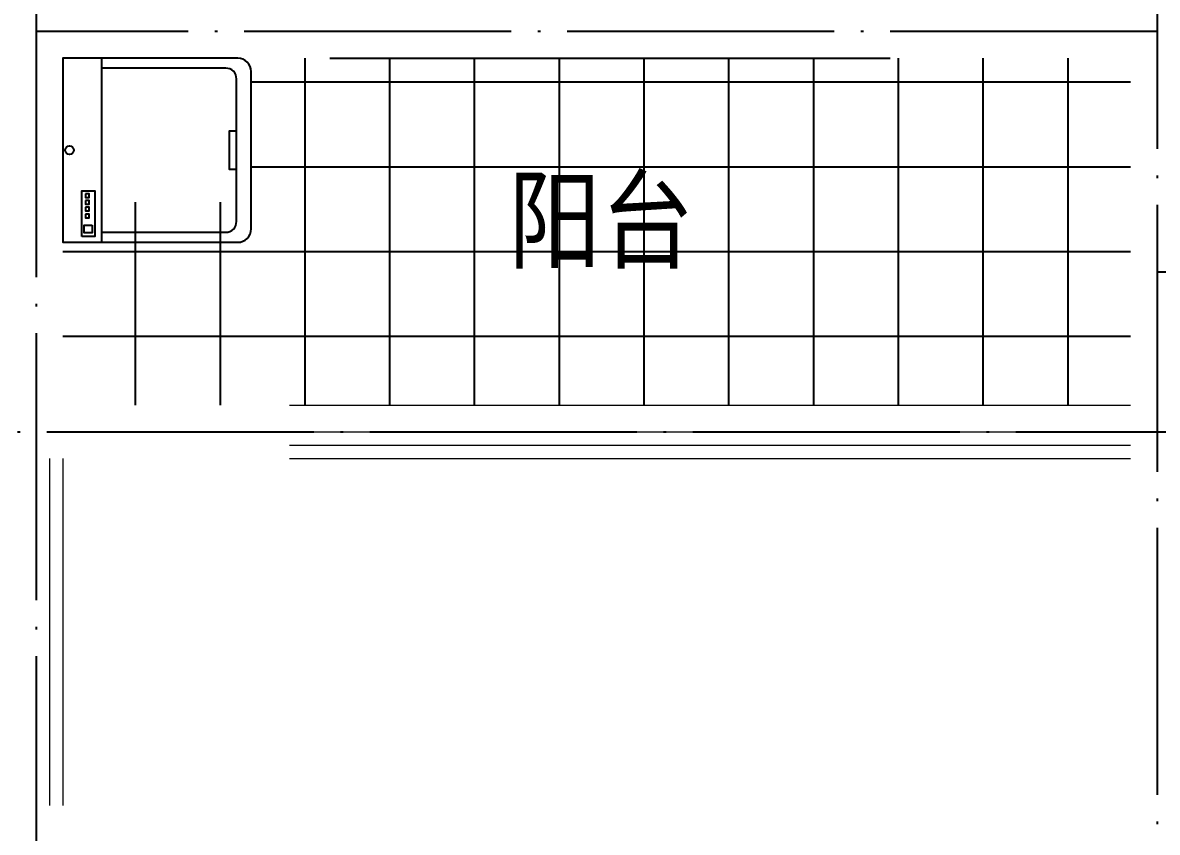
# Model space of a CAD drawing. Extents: x 534658 to 605938, y 354193 to 404593.
# Drawn here: x 576742 to 580992, y 371395 to 374428 of the extents above; entities that cross this region are included whole.
import ezdxf
from ezdxf.enums import TextEntityAlignment as Align

# ---------------------------------------------------------------- set-up
doc = ezdxf.new("R2010")
doc.units = 0
doc.header["$LTSCALE"] = 1000
doc.header["$MEASUREMENT"] = 0
doc.linetypes.add('DOTE', pattern=[2.42, 2, -0.2, 0.02, -0.2])
for name, color, linetype in [('0_厨卫', 154, 'Continuous'), ('0_铺地填充', 251, 'Continuous'), ('DOTE', 1, 'Continuous'), ('PUB_TEXT', 7, 'Continuous'), ('WINDOW', 4, 'Continuous')]:
    doc.layers.add(name, color=color, linetype=linetype)
doc.layers.add('0_栏杆', color=163, linetype='Continuous', lineweight=5)
doc.styles.add('黑体', font='SIMHEI.TTF', dxfattribs={"width": 0.8})

# ---------------------------------------------------------------- blocks, each defined once
blk = doc.blocks.new('A$C0AB46AEE')
at = {"layer": '0_厨卫'}
blk.add_line((144.7, 686.1), (144.7, 3.1), dxfattribs=at)
blk.add_lwpolyline([(705.8, 50), (705.8, 640, 0.414214), (655.8, 690), (0, 690), (0, 0), (655.8, 0, 0.414214)], format="xyb", close=True, dxfattribs=at)
blk.add_lwpolyline([(144.7, 37.7), (611, 37.7, 0.414214), (651, 77.7), (651, 612.3, 0.414214), (611, 652.3), (144.7, 652.3)], format="xyb", dxfattribs=at)
blk.add_lwpolyline([(651, 416), (623.4, 416), (623.4, 345), (623.4, 274), (651, 274)], dxfattribs=at)
for points in [[(71.6, 21.6), (71.6, 193), (119.7, 193), (119.7, 21.6)], [(85.8, 182), (85.8, 168.3), (98.5, 168.3), (98.5, 182)], [(85.8, 156.5), (85.8, 142.8), (98.5, 142.8), (98.5, 156.5)], [(85.8, 131.9), (85.8, 118.3), (98.5, 118.3), (98.5, 131.9)], [(85.8, 105.5), (85.8, 91.9), (98.5, 91.9), (98.5, 105.5)], [(109.8, 64.1), (109.8, 35.8), (80.1, 35.8), (80.1, 64.1)]]:
    blk.add_lwpolyline(points, close=True, dxfattribs=at)
blk.add_circle((25.5, 345), 16, dxfattribs=at)

msp = doc.modelspace()

# ---------------------------------------------------------------- hatches: boundary and pattern name
at = {"layer": '0_铺地填充'}
h = msp.add_hatch(dxfattribs=at)
h.set_pattern_fill('NET', color=256, scale=100, style=0)
h.set_pattern_definition([(180, (3250832.1, 598995.78), (1e-07, 317.5), []), (90, (3250832.1, 598995.78), (317.5, -1e-07), [])])
h.paths.add_polyline_path([(579290, 373407.1), (578535.6, 373407.1), (578535.6, 373960.6), (579290, 373960.6)], flags=24)
h.paths.add_polyline_path([(580891.8, 374295.3), (576891.8, 374295.3), (576891.8, 372995.3), (580891.8, 372995.3)])
h.paths.add_polyline_path([(577597.7, 374295.3), (576891.8, 374295.3), (576891.8, 373755.3), (577597.7, 373755.3)])

# ---------------------------------------------------------------- linework, layer by layer
at = {"layer": '0_栏杆'}
for p, q in [((577741.8, 372995.3), (580891.8, 372995.3)), ((577741.8, 372895.3), (580891.8, 372895.3)), ((577741.8, 372845.3), (580891.8, 372845.3)), ((576841.8, 372795.3), (576841.8, 371495.3)), ((576891.8, 372795.3), (576891.8, 371495.3)), ((577741.8, 372795.3), (580891.8, 372795.3))]:
    msp.add_line(p, q, dxfattribs=at)
at = {"layer": 'DOTE', "linetype": 'DOTE', "ltscale": 0.5}
for p, q in [((576791.8, 388994.5), (576791.8, 369402)), ((580991.8, 379795.3), (580991.8, 369402)), ((580991.8, 374395.3), (576791.8, 374395.3)), ((580991.8, 373495.3), (587991.8, 373495.3)), ((547791.8, 372895.3), (585191.8, 372895.3))]:
    msp.add_line(p, q, dxfattribs=at)
at = {"layer": 'WINDOW'}
msp.add_line((577891.8, 374295.3), (579991.8, 374295.3), dxfattribs=at)

# ---------------------------------------------------------------- block references
at = {"layer": '0_厨卫', "rotation": 359.9999999820741}
msp.add_blockref('A$C0AB46AEE', (576891.8, 373605.3), dxfattribs=at)

# ---------------------------------------------------------------- texts
at = {"layer": 'PUB_TEXT', "style": '黑体', "width": 0.85}
msp.add_text('阳台', height=300, rotation=360, dxfattribs=at).set_placement((578908.3, 373538.7), align=Align.CENTER)

doc.saveas('drawing.dxf')
